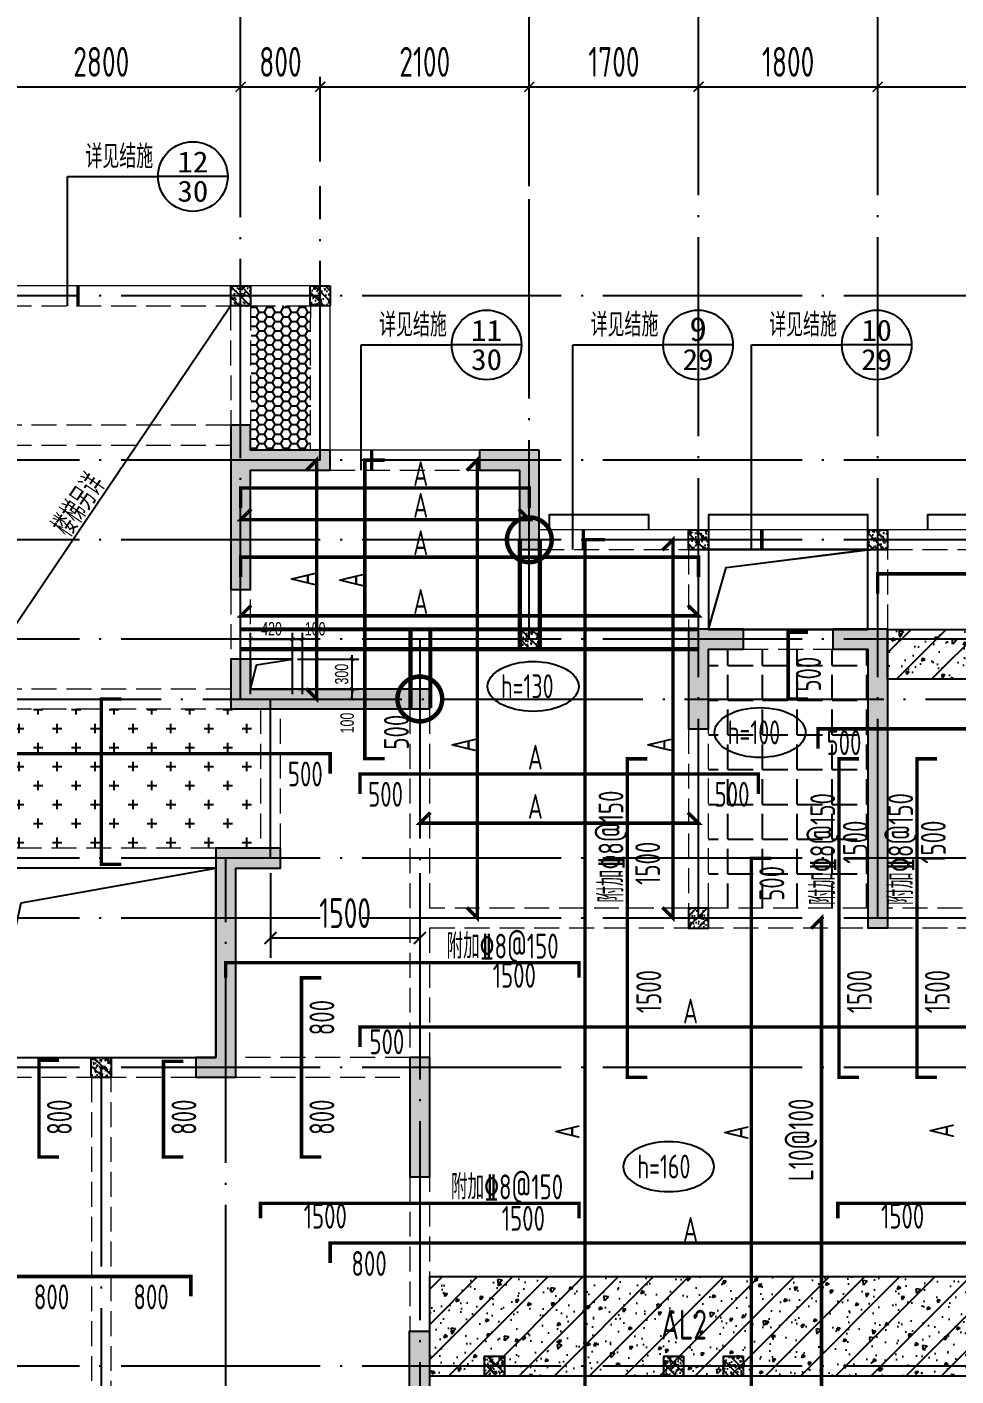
# Model space of a CAD drawing. Extents: x -668857 to 143095, y -247466 to 228182.
# Drawn here: x -201769 to -192436, y -75866 to -62315 of the extents above; entities that cross this region are included whole.
import ezdxf
from ezdxf.enums import TextEntityAlignment as Align

# ---------------------------------------------------------------- set-up
doc = ezdxf.new("R2010")
doc.units = 0
doc.header["$LTSCALE"] = 1000
doc.linetypes.add('DASH', pattern=[0.35, 0.25, -0.1])
doc.linetypes.add('DOTE', pattern=[2.42, 2, -0.2, 0.02, -0.2])
doc.layers.get('0').update_dxf_attribs({"linetype": 'CONTINUOUS'})
doc.layers.get('DEFPOINTS').update_dxf_attribs({"linetype": 'CONTINUOUS'})
doc.layers.add('+公共字体', color=7, linetype='CONTINUOUS', lineweight=20)
for name, color, linetype in [('A-AXIS', 1, 'CONTINUOUS'), ('A-DOTE', 10, 'DOTE'), ('BEAM', 4, 'DASH'), ('DIM_IDEN', 67, 'CONTINUOUS'), ('PUB_TEXT', 2, 'CONTINUOUS'), ('ROOF', 183, 'CONTINUOUS'), ('S-B板填充', 251, 'CONTINUOUS'), ('S-B板标注', 3, 'CONTINUOUS'), ('S-B板配筋', 6, 'CONTINUOUS'), ('S-B板配筋号', 7, 'CONTINUOUS'), ('S-C承台编号', 6, 'CONTINUOUS'), ('S-D洞口', 4, 'CONTINUOUS'), ('S-D洞口标注', 3, 'CONTINUOUS'), ('S-L主梁线', 4, 'DASH'), ('S-Q墙填充', 252, 'CONTINUOUS'), ('S-Q墙实线', 6, 'CONTINUOUS'), ('S-Q墙标注', 3, 'CONTINUOUS'), ('S-Y一般标注', 3, 'CONTINUOUS'), ('S-板正筋', 2, 'CONTINUOUS'), ('S-构造柱', 212, 'CONTINUOUS'), ('TEXT', 2, 'CONTINUOUS'), ('水平筋标注', 7, 'CONTINUOUS'), ('看线', 251, 'CONTINUOUS')]:
    doc.layers.add(name, color=color, linetype=linetype)
doc.layers.add('配箍校核', color=34, linetype='CONTINUOUS', plot=False)
doc.styles.add('_TCH_AXIS', font='COMPLEX', dxfattribs={"bigfont": 'GBCBIG'})
doc.styles.add('_TCH_LABEL', font='simhei.ttf')
doc.styles.add('TSSD_DIMENSION', font='Tssdeng.shx', dxfattribs={"width": 0.7, "bigfont": 'tssdchn.shx'})
doc.styles.add('TSSD_REIN', font='tssdeng.shx', dxfattribs={"width": 0.7, "height": 300, "bigfont": 'tssdchn.shx'})
doc.styles.add('结构文字', font='zstxt.shx', dxfattribs={"width": 0.7, "bigfont": 'zshz.shx'})
doc.dimstyles.new('STRUCK', dxfattribs={"dimtxt": 400, "dimasz": 121, "dimexe": 200, "dimexo": 150, "dimgap": 115, "dimtad": 1, "dimdec": 0, "dimdsep": 46, "dimtxsty": '结构文字', "dimblk": 'ARCHTICK', "dimcen": 400, "dimclrd": 3, "dimclre": 3, "dimclrt": 7, "dimadec": 0, "dimazin": 0, "dimtfac": 1, "dimtdec": 0, "dimtix": 1, "dimtmove": 2, "dimatfit": 3, "dimldrblk": '_DIMX', "dimfxl": 0, "dimtolj": 1, "dimtzin": 0, "dimarcsym": 0})
doc.dimstyles.new('STRUCK30', dxfattribs={"dimscale": 0.33333, "dimtxt": 400, "dimasz": 121, "dimexe": 200, "dimexo": 150, "dimgap": 115, "dimtad": 1, "dimdec": 0, "dimdsep": 46, "dimtxsty": '结构文字', "dimblk": 'ARCHTICK', "dimcen": 400, "dimclrd": 3, "dimclre": 3, "dimclrt": 7, "dimadec": 0, "dimazin": 0, "dimtfac": 1, "dimtdec": 0, "dimtix": 1, "dimtmove": 2, "dimatfit": 3, "dimldrblk": '_DIMX', "dimfxl": 0, "dimtolj": 1, "dimtzin": 0, "dimarcsym": 0})
doc.dimstyles.new('TSSD_100_100', dxfattribs={"dimtxt": 300, "dimasz": 100, "dimexe": 100, "dimexo": 250, "dimgap": 100, "dimtad": 1, "dimdec": 0, "dimzin": 0, "dimdsep": 46, "dimtxsty": 'TSSD_DIMENSION', "dimblk": 'ARCHTICK', "dimcen": 0, "dimdle": 100, "dimclrt": 7, "dimadec": 0, "dimazin": 0, "dimtfac": 1, "dimtdec": 0, "dimtix": 1, "dimtmove": 2, "dimatfit": 3, "dimldrblk": 'ARCHTICK', "dimfxl": 0, "dimtolj": 1, "dimtzin": 0, "dimarcsym": 0})

# ---------------------------------------------------------------- blocks, each defined once
blk = doc.blocks.new('_ArchTick')
at = {"color": 0, "linetype": 'ByBlock', "const_width": 0.15}
blk.add_lwpolyline([(-0.5, -0.5), (0.5, 0.5)], dxfattribs=at)
blk = doc.blocks.new('*D102')
at = {"layer": 'DEFPOINTS', "color": 0}
for p in [(18500, 19250), (15700, 18250), (18500, 18250)]:
    blk.add_point(p, dxfattribs=at)
at = {"layer": 'S-Y一般标注', "color": 0, "lineweight": -2}
for p, q in [((15600, 19250), (18600, 19250)), ((15700, 18500), (15700, 19350)), ((18500, 18500), (18500, 19350))]:
    blk.add_line(p, q, dxfattribs=at)
at = {"layer": 'S-Y一般标注', "color": 0, "lineweight": -2, "xscale": 100, "yscale": 100, "zscale": 100, "rotation": 180}
blk.add_blockref('_ArchTick', (15700, 19250), dxfattribs=at)
at = {"layer": 'S-Y一般标注', "color": 0, "lineweight": -2, "xscale": 100, "yscale": 100, "zscale": 100}
blk.add_blockref('_ArchTick', (18500, 19250), dxfattribs=at)
at = {"layer": 'S-Y一般标注', "color": 7, "insert": (17100, 19500), "char_height": 300, "attachment_point": 5, "style": 'TSSD_DIMENSION'}
blk.add_mtext('\\A1;2800', dxfattribs=at)
blk = doc.blocks.new('*D103')
at = {"layer": 'DEFPOINTS', "color": 0}
for p in [(19300, 19250), (18500, 18250), (19300, 18250)]:
    blk.add_point(p, dxfattribs=at)
at = {"layer": 'S-Y一般标注', "color": 0, "lineweight": -2}
for p, q in [((18400, 19250), (19400, 19250)), ((18500, 18500), (18500, 19350)), ((19300, 18500), (19300, 19350))]:
    blk.add_line(p, q, dxfattribs=at)
at = {"layer": 'S-Y一般标注', "color": 0, "lineweight": -2, "xscale": 100, "yscale": 100, "zscale": 100, "rotation": 180}
blk.add_blockref('_ArchTick', (18500, 19250), dxfattribs=at)
at = {"layer": 'S-Y一般标注', "color": 0, "lineweight": -2, "xscale": 100, "yscale": 100, "zscale": 100}
blk.add_blockref('_ArchTick', (19300, 19250), dxfattribs=at)
at = {"layer": 'S-Y一般标注', "color": 7, "insert": (18900, 19500), "char_height": 300, "attachment_point": 5, "style": 'TSSD_DIMENSION'}
blk.add_mtext('\\A1;800', dxfattribs=at)
blk = doc.blocks.new('*D104')
at = {"layer": 'DEFPOINTS', "color": 0}
for p in [(23100, 19250), (21400, 18250), (23100, 18250)]:
    blk.add_point(p, dxfattribs=at)
at = {"layer": 'S-Y一般标注', "color": 0, "lineweight": -2}
for p, q in [((21300, 19250), (23200, 19250)), ((21400, 18500), (21400, 19350)), ((23100, 18500), (23100, 19350))]:
    blk.add_line(p, q, dxfattribs=at)
at = {"layer": 'S-Y一般标注', "color": 0, "lineweight": -2, "xscale": 100, "yscale": 100, "zscale": 100, "rotation": 180}
blk.add_blockref('_ArchTick', (21400, 19250), dxfattribs=at)
at = {"layer": 'S-Y一般标注', "color": 0, "lineweight": -2, "xscale": 100, "yscale": 100, "zscale": 100}
blk.add_blockref('_ArchTick', (23100, 19250), dxfattribs=at)
at = {"layer": 'S-Y一般标注', "color": 7, "insert": (22250, 19500), "char_height": 300, "attachment_point": 5, "style": 'TSSD_DIMENSION'}
blk.add_mtext('\\A1;1700', dxfattribs=at)
blk = doc.blocks.new('*D105')
at = {"layer": 'DEFPOINTS', "color": 0}
for p in [(24900, 19250), (23100, 18250), (24900, 18250)]:
    blk.add_point(p, dxfattribs=at)
at = {"layer": 'S-Y一般标注', "color": 0, "lineweight": -2}
for p, q in [((23000, 19250), (25000, 19250)), ((23100, 18500), (23100, 19350)), ((24900, 18500), (24900, 19350))]:
    blk.add_line(p, q, dxfattribs=at)
at = {"layer": 'S-Y一般标注', "color": 0, "lineweight": -2, "xscale": 100, "yscale": 100, "zscale": 100, "rotation": 180}
blk.add_blockref('_ArchTick', (23100, 19250), dxfattribs=at)
at = {"layer": 'S-Y一般标注', "color": 0, "lineweight": -2, "xscale": 100, "yscale": 100, "zscale": 100}
blk.add_blockref('_ArchTick', (24900, 19250), dxfattribs=at)
at = {"layer": 'S-Y一般标注', "color": 7, "insert": (24000, 19500), "char_height": 300, "attachment_point": 5, "style": 'TSSD_DIMENSION'}
blk.add_mtext('\\A1;1800', dxfattribs=at)
blk = doc.blocks.new('*D106')
at = {"layer": 'DEFPOINTS', "color": 0}
for p in [(27800, 19250), (24900, 18250), (27800, 18250)]:
    blk.add_point(p, dxfattribs=at)
at = {"layer": 'S-Y一般标注', "color": 0, "lineweight": -2}
for p, q in [((24800, 19250), (27900, 19250)), ((24900, 18500), (24900, 19350)), ((27800, 18500), (27800, 19350))]:
    blk.add_line(p, q, dxfattribs=at)
at = {"layer": 'S-Y一般标注', "color": 0, "lineweight": -2, "xscale": 100, "yscale": 100, "zscale": 100, "rotation": 180}
blk.add_blockref('_ArchTick', (24900, 19250), dxfattribs=at)
at = {"layer": 'S-Y一般标注', "color": 0, "lineweight": -2, "xscale": 100, "yscale": 100, "zscale": 100}
blk.add_blockref('_ArchTick', (27800, 19250), dxfattribs=at)
at = {"layer": 'S-Y一般标注', "color": 7, "insert": (26350, 19500), "char_height": 300, "attachment_point": 5, "style": 'TSSD_DIMENSION'}
blk.add_mtext('\\A1;2900', dxfattribs=at)
blk = doc.blocks.new('*D131')
at = {"layer": 'DEFPOINTS', "color": 0}
for p in [(21400, 19250), (19300, 18250), (21400, 18250)]:
    blk.add_point(p, dxfattribs=at)
at = {"layer": 'S-Y一般标注', "color": 0, "lineweight": -2}
for p, q in [((19200, 19250), (21500, 19250)), ((19300, 18500), (19300, 19350)), ((21400, 18500), (21400, 19350))]:
    blk.add_line(p, q, dxfattribs=at)
at = {"layer": 'S-Y一般标注', "color": 0, "lineweight": -2, "xscale": 100, "yscale": 100, "zscale": 100, "rotation": 180}
blk.add_blockref('_ArchTick', (19300, 19250), dxfattribs=at)
at = {"layer": 'S-Y一般标注', "color": 0, "lineweight": -2, "xscale": 100, "yscale": 100, "zscale": 100}
blk.add_blockref('_ArchTick', (21400, 19250), dxfattribs=at)
at = {"layer": 'S-Y一般标注', "color": 7, "insert": (20350, 19500), "char_height": 300, "attachment_point": 5, "style": 'TSSD_DIMENSION'}
blk.add_mtext('\\A1;2100', dxfattribs=at)
blk = doc.blocks.new('20210729.03504727')
at = {"layer": '看线', "color": 202, "ltscale": 0.5}
for points in [[(17500, 10800), (17500, 10950), (16500, 10950), (16500, 10800)], [(19700, 10800), (19700, 10950), (18100, 10950), (18100, 10800)], [(22200, 10800), (22200, 10950), (20300, 10950), (20300, 10800)]]:
    blk.add_lwpolyline(points, dxfattribs=at)
blk = doc.blocks.new('*D511')
at = {"layer": 'DEFPOINTS', "color": 0}
for p in [(-199102, -68666), (-198502, -68666), (-199102, -68966)]:
    blk.add_point(p, dxfattribs=at)
at = {"layer": 'S-D洞口标注', "color": 3, "lineweight": -2}
for p, q in [((-199052, -68666), (-198436, -68666)), ((-198502, -68666), (-198502, -68625)), ((-198502, -68966), (-198502, -68666)), ((-199052, -68966), (-198436, -68966)), ((-198502, -68966), (-198502, -69006))]:
    blk.add_line(p, q, dxfattribs=at)
at = {"layer": 'S-D洞口标注', "color": 3, "lineweight": -2, "xscale": 40.33293, "yscale": 40.33293, "zscale": 40.33293}
for p, rotation in [((-198502, -68666), 270), ((-198502, -68966), 90)]:
    blk.add_blockref('_ArchTick', p, dxfattribs=dict(at, rotation=rotation))
at = {"layer": 'S-D洞口标注', "color": 7, "insert": (-198607, -68816), "char_height": 133.3, "attachment_point": 5, "rotation": 90, "style": '结构文字'}
blk.add_mtext('\\A1;300', dxfattribs=at)
blk = doc.blocks.new('_DIMX')
blk.add_line((-150, 0), (150, 0))
at = {"const_width": 50}
blk.add_lwpolyline([(-70, -70), (70, 70)], dxfattribs=at)
blk = doc.blocks.new('*D512')
at = {"layer": 'DEFPOINTS', "color": 0}
for p in [(-199102, -68466), (-199522, -69066), (-199102, -69066)]:
    blk.add_point(p, dxfattribs=at)
at = {"layer": 'S-D洞口标注', "color": 3, "lineweight": -2}
for p, q in [((-199522, -69016), (-199522, -68400)), ((-199102, -69016), (-199102, -68400)), ((-199522, -68466), (-199102, -68466))]:
    blk.add_line(p, q, dxfattribs=at)
at = {"layer": 'S-D洞口标注', "color": 3, "lineweight": -2, "xscale": 40.33293, "yscale": 40.33293, "zscale": 40.33293, "rotation": 180}
blk.add_blockref('_ArchTick', (-199522, -68466), dxfattribs=at)
at = {"layer": 'S-D洞口标注', "color": 3, "lineweight": -2, "xscale": 40.33293, "yscale": 40.33293, "zscale": 40.33293}
blk.add_blockref('_ArchTick', (-199102, -68466), dxfattribs=at)
at = {"layer": 'S-D洞口标注', "color": 7, "insert": (-199312, -68361), "char_height": 133.3, "attachment_point": 5, "style": '结构文字'}
blk.add_mtext('\\A1;420', dxfattribs=at)
blk = doc.blocks.new('*D513')
at = {"layer": 'DEFPOINTS', "color": 0}
for p in [(-199002, -68466), (-199102, -69066), (-199002, -69066)]:
    blk.add_point(p, dxfattribs=at)
at = {"layer": 'S-D洞口标注', "color": 3, "lineweight": -2}
for p, q in [((-199102, -69016), (-199102, -68400)), ((-199002, -69016), (-199002, -68400)), ((-199102, -68466), (-199002, -68466))]:
    blk.add_line(p, q, dxfattribs=at)
at = {"layer": 'S-D洞口标注', "color": 3, "lineweight": -2, "xscale": 40.33293, "yscale": 40.33293, "zscale": 40.33293, "rotation": 180}
blk.add_blockref('_ArchTick', (-199102, -68466), dxfattribs=at)
at = {"layer": 'S-D洞口标注', "color": 3, "lineweight": -2, "xscale": 40.33293, "yscale": 40.33293, "zscale": 40.33293}
blk.add_blockref('_ArchTick', (-199002, -68466), dxfattribs=at)
at = {"layer": 'S-D洞口标注', "color": 7, "insert": (-198874, -68361), "char_height": 133.3, "attachment_point": 5, "style": '结构文字'}
blk.add_mtext('\\A1;100', dxfattribs=at)
blk = doc.blocks.new('*D514')
at = {"layer": 'DEFPOINTS', "color": 0}
for p in [(-199102, -68966), (-198502, -68966), (-199102, -69066)]:
    blk.add_point(p, dxfattribs=at)
at = {"layer": 'S-D洞口标注', "color": 3, "lineweight": -2}
for p, q in [((-199052, -68966), (-198436, -68966)), ((-198502, -69066), (-198502, -68966)), ((-199052, -69066), (-198436, -69066))]:
    blk.add_line(p, q, dxfattribs=at)
at = {"layer": 'S-D洞口标注', "color": 3, "lineweight": -2, "xscale": 40.33293, "yscale": 40.33293, "zscale": 40.33293}
for p, rotation in [((-198502, -68966), 90), ((-198502, -69066), 270)]:
    blk.add_blockref('_ArchTick', p, dxfattribs=dict(at, rotation=rotation))
at = {"layer": 'S-D洞口标注', "color": 7, "insert": (-198552, -69307), "char_height": 133.3, "attachment_point": 5, "rotation": 90, "style": '结构文字'}
blk.add_mtext('\\A1;100', dxfattribs=at)
blk = doc.blocks.new('20210803.22403995')
at = {"layer": '+公共字体', "color": 2, "const_width": 45}
for points in [[(-847438, -168387, 1), (-847438, -167937, 1), (-847438, -168387, -1)], [(-848538, -169986, 1), (-848538, -169536, 1), (-848538, -169986, -1)]]:
    blk.add_lwpolyline(points, format="xyb", dxfattribs=at)
blk = doc.blocks.new('20210807.15312446')
at = {"layer": 'S-Q墙填充'}
h = blk.add_hatch(color=252, dxfattribs=at)
h.dxf.hatch_style = 1
h.paths.add_polyline_path([(74816, 67840), (74816, 66540), (75016, 66540), (75016, 67740), (75815, 67740), (75815, 67940), (75016, 67940), (75016, 68190), (74816, 68190)])
h = blk.add_hatch(color=252, dxfattribs=at)
h.dxf.hatch_style = 1
h.paths.add_polyline_path([(77916, 67940), (77316, 67940), (77316, 67740), (77716, 67740), (77716, 66940), (77916, 66940)])
h = blk.add_hatch(color=252, dxfattribs=at)
h.dxf.hatch_style = 1
h.paths.add_polyline_path([(79416, 66140), (79416, 65140), (79616, 65140), (79616, 65940), (79966, 65940), (79966, 66140)])
h = blk.add_hatch(color=252, dxfattribs=at)
h.dxf.hatch_style = 1
h.paths.add_polyline_path([(81416, 66140), (80866, 66140), (80866, 65940), (81216, 65940), (81216, 63140), (81416, 63140)])
h = blk.add_hatch(color=252, dxfattribs=at)
h.dxf.hatch_style = 1
h.paths.add_polyline_path([(75016, 65540), (75016, 65840), (74816, 65840), (74816, 65340), (75216, 65340), (76816, 65340), (76816, 65540), (75216, 65540)])
h = blk.add_hatch(color=252, dxfattribs=at)
h.dxf.hatch_style = 1
h.paths.add_polyline_path([(74866, 61640), (74866, 63740), (75316, 63740), (75316, 63940), (74666, 63940), (74666, 61840), (74466, 61840), (74466, 61640)])
h = blk.add_hatch(color=252, dxfattribs=at)
h.dxf.hatch_style = 1
h.paths.add_polyline_path([(76816, 60640), (76816, 61840), (76616, 61840), (76616, 60640)])
h = blk.add_hatch(color=252, dxfattribs=at)
h.dxf.hatch_style = 1
h.paths.add_polyline_path([(76813, 57440), (76063, 57440), (76063, 57640), (76613, 57640), (76613, 58740), (76613, 59090), (76813, 59090), (76813, 58740)])
at = {"layer": 'S-D洞口', "color": 5}
for points in [[(79616, 66140), (81216, 66140), (81216, 66940), (79616, 66940), (79616, 66140), (79793, 66762), (81216, 66940)], [(72366, 61840), (74666, 61840), (74666, 63740), (72366, 63740), (72366, 61840), (72712, 63393), (74666, 63740)]]:
    blk.add_lwpolyline(points, dxfattribs=at)
at = {"layer": 'S-L主梁线', "linetype": 'ByBlock', "lineweight": 18}
for p, q in [((74915, 69590), (72116, 69590)), ((75816, 69590), (74915, 69590)), ((75815, 67940), (75816, 69590)), ((77316, 67939), (75815, 67939)), ((79516, 67140), (77916, 67140)), ((81316, 67140), (79516, 67140)), ((84316, 67140), (81316, 67140)), ((79616, 66940), (81216, 66940)), ((79616, 66140), (79616, 66940)), ((81216, 66940), (81216, 66140)), ((80866, 66140), (79966, 66140)), ((72366, 63740), (74666, 63740)), ((73516, 61840), (72566, 61840)), ((74466, 61840), (73516, 61840))]:
    blk.add_line(p, q, dxfattribs=at)
at = {"layer": 'S-L主梁线', "linetype": 'DASH', "lineweight": 18}
for p, q in [((72216, 69390), (74815, 69390)), ((74815, 69390), (74816, 68190)), ((75015, 69390), (75616, 69390)), ((75015, 69390), (75016, 68190)), ((75616, 69390), (75615, 67940)), ((74816, 68190), (72216, 68190)), ((75016, 68090), (75016, 68190)), ((72216, 67990), (74816, 67990)), ((75815, 67740), (77316, 67740)), ((77916, 66940), (79416, 66940)), ((79416, 66940), (79416, 66140)), ((81416, 66940), (84116, 66940)), ((81416, 66140), (81416, 66940)), ((74816, 66540), (74816, 65840)), ((75016, 65840), (75016, 66540)), ((79966, 65940), (80866, 65940)), ((74816, 65540), (72216, 65540)), ((72216, 65340), (74816, 65340)), ((75116, 65340), (75116, 63940)), ((75316, 63940), (75316, 65340)), ((76616, 65340), (76616, 63240)), ((76816, 63340), (76816, 65340)), ((79416, 65140), (79416, 63340)), ((79616, 63340), (79616, 65140)), ((74666, 63940), (72366, 63940)), ((79416, 63340), (76816, 63340)), ((81216, 63340), (79616, 63340)), ((82516, 63340), (81416, 63340)), ((76616, 63240), (76616, 61840)), ((76816, 63140), (79516, 63140)), ((76816, 61840), (76816, 63140)), ((79516, 63140), (81216, 63140)), ((81416, 63140), (82416, 63140)), ((76616, 61840), (74866, 61840)), ((72566, 61640), (73516, 61640)), ((73416, 61640), (73416, 57640)), ((73516, 61640), (74466, 61640)), ((73616, 57640), (73616, 61640)), ((74866, 61640), (76616, 61640)), ((76616, 60640), (76616, 59090)), ((76816, 59090), (76816, 60640))]:
    blk.add_line(p, q, dxfattribs=at)
at = {"layer": 'S-Q墙实线'}
for points in [[(74816, 67840), (74816, 66540), (75016, 66540), (75016, 67740), (75815, 67740), (75815, 67940), (75016, 67940), (75016, 68190), (74816, 68190)], [(77916, 67940), (77316, 67940), (77316, 67740), (77716, 67740), (77716, 66940), (77916, 66940)], [(79416, 66140), (79416, 65140), (79616, 65140), (79616, 65940), (79966, 65940), (79966, 66140)], [(81416, 66140), (80866, 66140), (80866, 65940), (81216, 65940), (81216, 63140), (81416, 63140)], [(75016, 65540), (75016, 65840), (74816, 65840), (74816, 65340), (75216, 65340), (76816, 65340), (76816, 65540), (75216, 65540)], [(74866, 61640), (74866, 63740), (75316, 63740), (75316, 63940), (74666, 63940), (74666, 61840), (74466, 61840), (74466, 61640)], [(76816, 60640), (76816, 61840), (76616, 61840), (76616, 60640)], [(76813, 57440), (76063, 57440), (76063, 57640), (76613, 57640), (76613, 58740), (76613, 59090), (76813, 59090), (76813, 58740)]]:
    blk.add_lwpolyline(points, close=True, dxfattribs=at)
blk = doc.blocks.new('20210730.02141516')
at = {"layer": 'S-构造柱'}
h = blk.add_hatch(dxfattribs=at)
h.set_pattern_fill('ARMORED', color=256, scale=15, angle=-90, style=0)
h.set_pattern_definition([(320, (-154189.41, 3278673.45), (-9.4128202, -107.5890274), [11.25, -123.75]), (265, (-154189.41, 3278673.45), (112.82882, 20.8127), [9, -99]), (10.4514, (-154190.19, 3278664.49), (103.4159313, -86.7764073), [9.5610285, -105.1713168]), (316.1842, (-154159.41, 3278673.45), (-24.827852, -160.0861573), [16.875, -185.625]), (6.6356, (-154161.48, 3278660.11), (146.117681, -140.199406), [14.341543, -157.75695]), (261.1842, (-154159.41, 3278673.45), (146.11779, -140.199292), [13.5, -148.5]), (291, (-154166.91, 3278658.45), (-60.3928336, -89.5360578), [11.25, -123.75]), (236, (-154166.91, 3278658.45), (108.7725068, -36.4972998), [9, -99]), (341.4514, (-154171.94, 3278650.99), (48.3795745, -126.0333943), [9.5610285, -105.1713168]), (307.5, (-154189.41, 3278673.454), (49.93407807, -1.8239783), [0, -97.8, 0, -100.5, 0, -99.375]), (277.5, (-154189.41, 3278673.454), (59.1617568, -39.4604306), [0, -57.3, 0, -95.55, 0, -37.875]), (237.5, (-154189.41, 3278706.904), (-3.38323076, -80.07336543), [0, -37.5, 0, -117, 0, -155.25]), (227.5, (-154189.41, 3278721.904), (15.0157473, -87.4779254), [0, -48.75, 0, -77.7, 0, -110.25]), (315, (-154189.41, 3278673.454), (53.0330086, 53.0330086), [])])
h.paths.add_polyline_path([(200, 200), (200, 0), (0, 0), (0, 200)])
blk.add_lwpolyline([(200, 200), (200, 0), (0, 0), (0, 200)], close=True, dxfattribs=at)
blk = doc.blocks.new('20210809.18285270')
at = {"layer": 'ROOF', "rotation": 359.9999999538236}
for p in [(13900, 12550), (14700, 12550)]:
    blk.add_blockref('20210730.02141516', p, dxfattribs=at)
at = {"layer": 'ROOF'}
for p in [(18500, 10100), (20300, 10100), (16800, 9100), (12500, 4800), (16450, 1800), (18250, 1800), (18850, 1800)]:
    blk.add_blockref('20210730.02141516', p, dxfattribs=at)
at = {"layer": 'ROOF', "xscale": -1, "rotation": 4.61764226855621e-08}
blk.add_blockref('20210730.02141516', (18700, 6300), dxfattribs=at)
blk = doc.blocks.new('*D471')
at = {"layer": 'DEFPOINTS', "color": 0}
for p in [(-200559, -4859), (-199059, -4859), (-199059, -5659)]:
    blk.add_point(p, dxfattribs=at)
at = {"layer": 'S-Q墙标注', "color": 3, "lineweight": -2}
for p, q in [((-200559, -5009), (-200559, -5859)), ((-199059, -5009), (-199059, -5859)), ((-200559, -5659), (-199059, -5659))]:
    blk.add_line(p, q, dxfattribs=at)
at = {"layer": 'S-Q墙标注', "color": 3, "lineweight": -2, "xscale": 121, "yscale": 121, "zscale": 121, "rotation": 180}
blk.add_blockref('_ArchTick', (-200559, -5659), dxfattribs=at)
at = {"layer": 'S-Q墙标注', "color": 3, "lineweight": -2, "xscale": 121, "yscale": 121, "zscale": 121}
blk.add_blockref('_ArchTick', (-199059, -5659), dxfattribs=at)
at = {"layer": 'S-Q墙标注', "color": 7, "insert": (-199809, -5409), "char_height": 300, "attachment_point": 5, "style": 'TSSD_REIN'}
blk.add_mtext('\\A1;1500', dxfattribs=at)
blk = doc.blocks.new('20210810.07360379')
at = {"layer": 'DIM_IDEN'}
for p, q in [((12508, 15853), (13417, 15853)), ((12508, 14555), (12508, 15853)), ((14117, 15853), (13417, 15853)), ((15459, 14161), (16368, 14161)), ((15459, 12905), (15459, 14161)), ((17068, 14161), (16368, 14161)), ((17584, 14161), (18493, 14161)), ((17584, 12105), (17584, 14161)), ((19193, 14161), (18493, 14161)), ((19378, 14161), (20287, 14161)), ((19378, 12105), (19378, 14161)), ((20987, 14161), (20287, 14161))]:
    blk.add_line(p, q, dxfattribs=at)
at = {"layer": 'DIM_IDEN', "const_width": 35}
for points in [[(12613, 14555), (12613, 14755)], [(15564, 12905), (15564, 13105)], [(17689, 12105), (17689, 12305)], [(19483, 12105), (19483, 12305)]]:
    blk.add_lwpolyline(points, dxfattribs=at)
at = {"layer": 'DIM_IDEN'}
for centre in [(13767, 15853), (16718, 14161), (18843, 14161), (20637, 14161)]:
    blk.add_circle(centre, 350, dxfattribs=at)
at = {"layer": 'PUB_TEXT', "style": '_TCH_AXIS'}
for p in [(12688, 15936), (15638, 14245), (17763, 14245), (19557, 14245)]:
    blk.add_text('详见结施', height=236.3, dxfattribs=at).set_placement(p)
at = {"layer": 'PUB_TEXT', "style": '_TCH_LABEL'}
for s, height, width, p, p2 in [('12', 211.6, 1.022989, (13612, 15894), (13923, 15894)), ('30', 212, 1.017143, (13612, 15600), (13922, 15600)), ('11', 210.8, 1.034884, (16561, 14202), (16875, 14202)), ('9', 242, 1.011364, (18755, 14200), (18931, 14200)), ('10', 213.8, 0.988889, (20485, 14202), (20789, 14202)), ('30', 212, 1.017143, (16563, 13909), (16873, 13909)), ('29', 211.6, 1.022989, (18687, 13909), (18999, 13909)), ('29', 211.6, 1.022989, (20481, 13909), (20793, 13909))]:
    blk.add_text(s, height=height, dxfattribs=dict(at, width=width)).set_placement(p, p2, align=Align.FIT)
blk = doc.blocks.new('20210726.16395156')
at = {"layer": 'A-AXIS'}
for p, q in [((18500, 18249.9), (18500, 21049.9)), ((21400, 18249.9), (21400, 21049.9)), ((23100, 18249.9), (23100, 21049.9)), ((24900, 18249.9), (24900, 21049.9))]:
    blk.add_line(p, q, dxfattribs=at)
at = {"layer": 'A-DOTE'}
for p, q in [((18500, 13100.3), (18500, 18249.9)), ((19300, 15500), (19300, 18249.9)), ((21400, 13700), (21400, 18249.9)), ((23100, 10900), (23100, 18249.9)), ((24900, 10900), (24900, 18249.9)), ((55600, 17150), (3600, 17150)), ((55600, 15500), (3600, 15500)), ((55600, 14700), (3600, 14700)), ((55600, 13700), (3600, 13700)), ((20299.8, 13700), (20300, 3600)), ((3600, 13100.3), (55600, 13100.3)), ((18800, 11500), (18800, 13100)), ((55600, 11500), (3600, 11500)), ((18350, 3600.1), (18350, 11500)), ((55600, 10900), (3600, 10900)), ((55600, 9400), (3600, 9400)), ((17100, 9400), (17100, 3600)), ((55600, 6400), (3600, 6400))]:
    blk.add_line(p, q, dxfattribs=at)
at = {"layer": 'S-Y一般标注'}
for base, p1, p2, picture, middle in [((18500, 19249.9), (15700, 18249.9), (18500, 18249.9), '*D102', (17100, 19499.9)), ((19300, 19249.9), (18500, 18249.9), (19300, 18249.9), '*D103', (18900, 19499.9)), ((21400, 19249.9), (19300, 18249.9), (21400, 18249.9), '*D131', (20350, 19499.9)), ((23100, 19249.9), (21400, 18249.9), (23100, 18249.9), '*D104', (22250, 19499.9)), ((24900, 19249.9), (23100, 18249.9), (24900, 18249.9), '*D105', (24000, 19499.9)), ((27800, 19249.9), (24900, 18249.9), (27800, 18249.9), '*D106', (26350, 19499.9))]:
    dim = blk.add_linear_dim(base=base, p1=p1, p2=p2, dimstyle='TSSD_100_100', dxfattribs=at)
    dim.commit()
    dim.dimension.update_dxf_attribs({"geometry": picture, "text_midpoint": middle})
blk = doc.blocks.new('20210810.19092027')
at = {"layer": 'S-Q墙标注'}
dim = blk.add_linear_dim(base=(100917.7, 61274), p1=(99417.8, 62074), p2=(100917.7, 62074), dimstyle='STRUCK', override={"dimtxt": 300, "dimgap": 100, "dimtxsty": 'TSSD_REIN'}, dxfattribs=at)
dim.commit()
dim.dimension.update_dxf_attribs({"geometry": '*D471', "text_midpoint": (100167.7, 61524), "insert": (299976.5, 66933)})

msp = doc.modelspace()

# ---------------------------------------------------------------- hatches: boundary and pattern name
at = {"layer": 'BEAM', "linetype": 'ByBlock'}
h = msp.add_hatch(dxfattribs=at)
h.set_pattern_fill('ARMORED', color=252, scale=50, angle=180, style=0)
h.set_pattern_definition([(230, (-410893.58, 1845555.46), (-358.63009, 31.376067), [37.5, -412.5]), (175, (-410893.58, 1845555.46), (69.37567, -376.09607), [30, -330]), (280.4514, (-410923.47, 1845558.08), (-289.25469, -344.71977), [31.870095, -350.571056]), (226.1842, (-410893.6, 1845455.46), (-533.62052, 82.75951), [56.25, -618.75]), (276.6356, (-410938.05, 1845462.36), (-467.33135, -487.05894), [47.80514, -525.8565]), (171.1842, (-410893.6, 1845455.46), (-467.33097, -487.0593), [45, -495]), (201, (-410943.58, 1845480.46), (-298.453526, 201.309445), [37.5, -412.5]), (146, (-410943.58, 1845480.46), (-121.657666, -362.57502), [30, -330]), (251.4514, (-410968.45, 1845497.24), (-420.111314, -161.26525), [31.870095, -350.571056]), (217.5, (-410893.58, 1845555.46), (-6.079928, -166.446927), [0, -326, 0, -335, 0, -331.25]), (187.5, (-410893.58, 1845555.46), (-131.534769, -197.205856), [0, -191, 0, -318.5, 0, -126.25]), (147.5, (-410782.08, 1845555.46), (-266.911218, 11.277436), [0, -125, 0, -390, 0, -517.5]), (137.5, (-410732.08, 1845555.46), (-291.593085, -50.05249), [0, -162.5, 0, -259, 0, -367.5]), (225, (-410893.58, 1845555.46), (176.776695, -176.776695), [])])
h.paths.add_polyline_path([(-190422.45, -68865.84), (-193122.45, -68865.84), (-193122.45, -68365.84), (-190422.45, -68365.84)])
h = msp.add_hatch(dxfattribs=at)
h.set_pattern_fill('ARMORED', color=252, scale=50, angle=180, style=0)
h.set_pattern_definition([(230, (-415393.6, 1838555.47), (-358.63009, 31.376067), [37.5, -412.5]), (175, (-415393.6, 1838555.47), (69.37567, -376.09607), [30, -330]), (280.4514, (-415423.5, 1838558.1), (-289.25469, -344.71977), [31.870095, -350.571056]), (226.1842, (-415393.6, 1838455.47), (-533.62052, 82.75951), [56.25, -618.75]), (276.6356, (-415438.1, 1838462.37), (-467.33135, -487.05894), [47.80514, -525.8565]), (171.1842, (-415393.6, 1838455.5), (-467.33097, -487.0593), [45, -495]), (201, (-415443.6, 1838480.47), (-298.453526, 201.309445), [37.5, -412.5]), (146, (-415443.6, 1838480.47), (-121.657666, -362.57502), [30, -330]), (251.4514, (-415468.48, 1838497.25), (-420.111314, -161.26525), [31.870095, -350.571056]), (217.5, (-415393.61, 1838555.47), (-6.079928, -166.446927), [0, -326, 0, -335, 0, -331.25]), (187.5, (-415393.6, 1838555.47), (-131.534769, -197.205856), [0, -191, 0, -318.5, 0, -126.25]), (147.5, (-415282.11, 1838555.47), (-266.911218, 11.277436), [0, -125, 0, -390, 0, -517.5]), (137.5, (-415232.1, 1838555.47), (-291.593085, -50.05249), [0, -162.5, 0, -259, 0, -367.5]), (225, (-415393.6, 1838555.47), (176.776695, -176.776695), [])])
h.paths.add_polyline_path([(-192122.47, -75865.83), (-197722.47, -75865.83), (-197722.47, -74865.83), (-192122.47, -74865.83)])
at = {"layer": 'S-B板填充', "linetype": 'ByBlock'}
h = msp.add_hatch(dxfattribs=at)
h.set_pattern_fill('HONEY', color=252, scale=17.142857, style=0)
h.set_pattern_definition([(0, (-143838.49, -249152.24), (81.642857, 47.136514), [54.42857, -108.857143]), (120, (-143838.49, -249152.24), (-81.642847, 47.136531), [54.42857, -108.857143]), (60, (-143838.49, -249152.24), (1e-05, 94.273045), [-108.857143, 54.42857])])
h.paths.add_polyline_path([(-199517.25, -66565.84), (-198917.11, -66565.84), (-198917.11, -65115.84), (-199517.25, -65115.84)])
at = {"layer": 'S-B板填充'}
h = msp.add_hatch(dxfattribs=at)
h.set_pattern_fill('ANGLE', color=252, scale=50, style=0)
h.set_pattern_definition([(0, (-97288.52, -216809.7), (0, 349.25), [254, -95.25]), (90, (-97288.52, -216809.7), (-349.25, 2e-14), [254, -95.25])])
h.paths.add_polyline_path([(-194922.46, -68565.84), (-193322.45, -68565.84), (-193322.45, -71165.84), (-194922.46, -71165.84)])
h = msp.add_hatch(dxfattribs=at)
h.set_pattern_fill('CROSS', color=252, scale=30, style=0)
h.set_pattern_definition([(0, (-115788.5, -216809.7), (190.5, 190.5), [95.25, -285.75]), (90, (-115740.87, -216857.33), (-190.5, 190.5), [95.25, -285.75])])
h.paths.add_polyline_path([(-202622.51, -69165.57), (-199422.56, -69165.57), (-199422.56, -70565.84), (-202622.51, -70565.84)])

# ---------------------------------------------------------------- linework, layer by layer
at = {"layer": 'BEAM', "linetype": 'ByBlock'}
for points in [[(-190422.45, -68865.84), (-193122.45, -68865.84), (-193122.45, -68365.84), (-190422.45, -68365.84)], [(-192122.47, -75865.83), (-197722.47, -75865.83), (-197722.47, -74865.83), (-192122.47, -74865.83)]]:
    msp.add_lwpolyline(points, close=True, dxfattribs=at)
at = {"layer": 'S-B板标注'}
for centre in [(-196683.57, -68939.19), (-194404.27, -69402.64)]:
    msp.add_ellipse(centre, major_axis=(-457.33, 0), ratio=0.54724159, dxfattribs=at)
at = {"layer": 'S-B板标注', "extrusion": (0, 0, -1)}
msp.add_ellipse((-195322.35, -73763.61), major_axis=(457.33, -0.02), ratio=0.54724159, dxfattribs=at)
at = {"layer": 'S-B板配筋', "lineweight": 35, "const_width": 35}
for points in [[(-198964.85, -68959.5), (-198858.78, -69065.57), (-198858.78, -66665.84), (-198964.85, -66771.9)], [(-198174.4, -69665.57), (-198374.4, -69665.57), (-198374.4, -66665.84), (-198174.4, -66665.84)], [(-197350.3, -71159.77), (-197244.23, -71265.84), (-197244.23, -66665.84), (-197350.3, -66771.9)], [(-199622.45, -67145.75), (-199622.45, -66945.75), (-196722.44, -66945.75), (-196722.44, -67145.75)], [(-199516.38, -67157.98), (-199622.45, -67264.04), (-196722.45, -67264.05), (-196828.52, -67157.98)], [(-195962.06, -77565.67), (-196162.06, -77565.67), (-196162.06, -67465.84), (-195962.06, -67465.84)], [(-195384.44, -71159.77), (-195278.37, -71265.84), (-195278.37, -67465.84), (-195384.44, -67571.9)], [(-199622.44, -67840.4), (-199622.44, -67640.4), (-195022.44, -67640.4), (-195022.44, -67840.4)], [(-193222.44, -68009.01), (-193222.44, -67809.01), (-190322.44, -67809.01), (-190322.44, -68009.01)], [(-199516.38, -68124.68), (-199622.45, -68230.75), (-195022.45, -68230.75), (-195128.52, -68124.68)], [(-193922.44, -69065.84), (-194122.44, -69065.84), (-194122.44, -68395.84), (-193922.44, -68395.84)], [(-200822.44, -70725.84), (-201022.44, -70725.84), (-201022.44, -69065.57), (-200822.44, -69065.57)], [(-193822.45, -69565.84), (-193822.45, -69365.84), (-189722.45, -69365.84), (-189722.45, -69565.84)], [(-203322.51, -69813.87), (-203322.51, -69613.87), (-198722.56, -69613.87), (-198722.56, -69813.87)], [(-195538.26, -72865.84), (-195738.26, -72865.84), (-195738.26, -69665.84), (-195538.26, -69665.84)], [(-193411.52, -72865.84), (-193611.52, -72865.84), (-193611.52, -69665.84), (-193411.52, -69665.84)], [(-192628.33, -72865.84), (-192828.33, -72865.84), (-192828.33, -69665.84), (-192628.33, -69665.84)], [(-198422.45, -70018.18), (-198422.45, -69818.18), (-194422.44, -69818.18), (-194422.44, -70018.18)], [(-197716.39, -70206.38), (-197822.46, -70312.44), (-195022.45, -70312.44), (-195128.52, -70206.38)], [(-194291.14, -77565.67), (-194491.14, -77565.67), (-194491.14, -70665.84), (-194291.14, -70665.84)], [(-193892.45, -77459.61), (-193786.38, -77565.67), (-193786.38, -71265.84), (-193892.45, -71371.9)], [(-196222.42, -71863.51), (-196222.42, -71713.51), (-199772.42, -71713.51), (-199772.42, -71863.51)], [(-198811.14, -73665.84), (-199011.14, -73665.84), (-199011.13, -71865.84), (-198811.13, -71865.84)], [(-198422.45, -72560.88), (-198422.45, -72360.88), (-191022.45, -72360.88), (-191022.45, -72560.88)], [(-201447.43, -73665.84), (-201647.43, -73665.84), (-201647.43, -72695.84), (-201447.43, -72695.84)], [(-200197.43, -73665.84), (-200397.43, -73665.84), (-200397.43, -72705.84), (-200197.43, -72705.84)], [(-199422.37, -74281.81), (-199422.37, -74131.81), (-196222.37, -74131.81), (-196222.37, -74281.81)], [(-193622.37, -74281.81), (-193622.37, -74131.81), (-190422.37, -74131.81), (-190422.37, -74281.81)], [(-198722.45, -74730.62), (-198722.45, -74530.62), (-191022.45, -74530.62), (-191022.45, -74730.62)], [(-201922.43, -75065.84), (-201922.43, -74865.84), (-200122.43, -74865.84), (-200122.43, -75065.84)]]:
    msp.add_lwpolyline(points, dxfattribs=at)
at = {"layer": 'S-B板配筋号', "color": 1}
msp.add_lwpolyline([(-202322.44, -68965.57), (-199722.93, -65115.84)], dxfattribs=at)
at = {"layer": 'S-D洞口', "color": 5}
for points in [[(-194922.44, -68365.84), (-193322.44, -68365.84), (-193322.44, -67565.84), (-194922.44, -67565.84), (-194922.44, -68365.84), (-194744.66, -67743.62), (-193322.44, -67565.84)], [(-199522.44, -68965.57), (-199102.44, -68965.57), (-199102.44, -68665.57), (-199522.44, -68665.57), (-199522.44, -68965.57), (-199464.1, -68723.9), (-199102.44, -68665.57)], [(-202172.44, -72665.84), (-199872.44, -72665.84), (-199872.44, -70765.84), (-202172.44, -70765.84), (-202172.44, -72665.84), (-201825.61, -71112.66), (-199872.44, -70765.84)]]:
    msp.add_lwpolyline(points, dxfattribs=at)
at = {"layer": 'S-板正筋', "color": 5, "linetype": 'DASH', "const_width": 42.86}
for points in [[(-196816.92, -67465.84), (-196816.92, -68565.84)], [(-196616.92, -67465.84), (-196616.92, -68565.84)], [(-199616.93, -68365.84), (-195016.92, -68365.84)], [(-197916.93, -69156.29), (-197916.93, -68365.84)], [(-197716.92, -69156.29), (-197716.92, -68365.84)], [(-199616.93, -68565.84), (-195016.92, -68565.84)]]:
    msp.add_lwpolyline(points, dxfattribs=at)

# ---------------------------------------------------------------- block references
msp.add_blockref('20210729.03504727', (-213022.46, -78165.84))
at = {"layer": 'A-DOTE'}
msp.add_blockref('20210726.16395156', (-218122.44, -82165.88), dxfattribs=at)
at = {"layer": 'PUB_TEXT'}
msp.add_blockref('20210810.07360379', (-213869.52, -79670.46), dxfattribs=at)
at = {"layer": 'S-C承台编号'}
msp.add_blockref('20210803.22403995', (650715.7, 100695.69), dxfattribs=at)
at = {"layer": 'S-Q墙填充'}
msp.add_blockref('20210807.15312446', (-274538.08, -134505.38), dxfattribs=at)
at = {"layer": '水平筋标注'}
msp.add_blockref('20210810.19092027', (-298740.27, -132739.83), dxfattribs=at)
at = {"layer": '配箍校核'}
msp.add_blockref('20210809.18285270', (-213622.46, -77666), dxfattribs=at)

# ---------------------------------------------------------------- texts
at = {"layer": 'S-B板标注', "color": 7, "style": 'TSSD_REIN', "width": 0.7}
for s, p in [('h=130', (-197008.26, -69057.33)), ('h=100', (-194728.96, -69520.78))]:
    msp.add_text(s, height=240, dxfattribs=at).set_placement(p)
msp.add_text('h=160', height=240, rotation=359.997282, dxfattribs=at).set_placement((-195637.36, -73881.74))
at = {"layer": 'S-B板配筋号', "color": 1, "style": 'TSSD_REIN', "width": 0.7}
for s, rotation, p in [('楼梯另详', 55.970982, (-201332.75, -67459.44)), ('A', 449.999992, (-198871.45, -67935.77)), ('A', 449.999992, (-198387.06, -67947.06)), ('A', 449.999992, (-197256.9, -69601.81)), ('A', 449.999992, (-195291.04, -69601.81)), ('附加%%1328@150', 449.999992, (-195776.88, -71111.53)), ('附加%%1328@150', 449.999992, (-193650.14, -71136.7)), ('附加%%1328@150', 449.999992, (-192866.95, -71136.7)), ('L10@100', 449.999992, (-193868.97, -73908.47)), ('A', 449.999992, (-196216.42, -73485.92)), ('A', 449.999992, (-192454.31, -73476.82))]:
    msp.add_text(s, height=250, rotation=rotation, dxfattribs=at).set_placement(p)
for s, p in [('A', (-197888.83, -66926.18)), ('A', (-197888.83, -67244.47)), ('A', (-197888.83, -67620.83)), ('A', (-197888.83, -68211.18)), ('A', (-196736.64, -69774.97)), ('A', (-196736.64, -70269.24)), ('附加%%1328@150', (-197554.19, -71672.95)), ('附加%%1328@150', (-197509.32, -74091.25))]:
    msp.add_text(s, height=250, dxfattribs=at).set_placement(p)
at = {"layer": 'S-B板配筋号', "style": 'TSSD_REIN', "width": 0.7}
for s, p in [('500', (-194042.44, -68815.84)), ('500', (-198182.56, -69398.83)), ('1500', (-193571.61, -70503.8)), ('1500', (-192788.42, -70503.8)), ('1500', (-195658.26, -70715.84)), ('500', (-194411.14, -70917.56)), ('1500', (-195647.45, -72004.28)), ('1500', (-193531.52, -72004.28)), ('1500', (-192748.33, -72004.28)), ('800', (-198931.13, -72265.84)), ('800', (-201567.43, -73265.84)), ('800', (-200317.43, -73265.84)), ('800', (-198931.14, -73265.84))]:
    msp.add_text(s, height=250, rotation=449.999992, dxfattribs=at).set_placement(p, align=Align.TOP_CENTER)
for s, p in [('500', (-193561.12, -69378.73)), ('500', (-198972.56, -69693.87)), ('500', (-198166.34, -69898.18)), ('500', (-194685.61, -69898.18)), ('1500', (-196872.75, -71716.53)), ('500', (-198153.05, -72383.36)), ('1500', (-198772.03, -74134.84)), ('1500', (-196782.05, -74157.14)), ('1500', (-192972.03, -74134.84)), ('800', (-198332.31, -74610.62)), ('800', (-201522.43, -74945.84)), ('800', (-200522.43, -74945.84))]:
    msp.add_text(s, height=250, dxfattribs=at).set_placement(p, align=Align.TOP_CENTER)
for p in [(-195177.97, -72324.82), (-195177.97, -74516.56)]:
    msp.add_text('A', height=250, dxfattribs=at).set_placement(p)
msp.add_text('A', height=250, rotation=449.999992, dxfattribs=at).set_placement((-194518.88, -73495.72))
at = {"layer": 'TEXT', "color": 1, "style": 'TSSD_REIN', "width": 0.7}
msp.add_text('AL2', height=300, dxfattribs=at).set_placement((-194937.75, -75499.71, 0), align=Align.RIGHT)

# ---------------------------------------------------------------- dimensions: what is measured, and where the dimension line sits
at = {"layer": 'S-D洞口标注'}
dim = msp.add_linear_dim(base=(-199102.44, -68466.17), p1=(-199522.44, -69066.17), p2=(-199102.44, -69065.57), dimstyle='STRUCK30', dxfattribs=at)
dim.commit()
dim.dimension.update_dxf_attribs({"geometry": '*D512', "text_midpoint": (-199312.44, -68361.17)})
dim = msp.add_linear_dim(base=(-199002.45, -68466.17), p1=(-199102.44, -69065.57), p2=(-199002.45, -69065.57), dimstyle='STRUCK30', dxfattribs=at)
dim.commit()
dim.dimension.update_dxf_attribs({"geometry": '*D513', "text_midpoint": (-198873.56, -68361.17), "dimtype": 160})
dim = msp.add_linear_dim(base=(-198502.44, -68665.57), p1=(-199102.44, -68965.57), p2=(-199102.44, -68665.57), angle=90, dimstyle='STRUCK30', dxfattribs=at)
dim.commit()
dim.dimension.update_dxf_attribs({"geometry": '*D511', "text_midpoint": (-198607.43, -68815.57)})
dim = msp.add_linear_dim(base=(-198502.44, -68965.57), p1=(-199102.44, -69065.57), p2=(-199102.44, -68965.57), angle=90, dimstyle='STRUCK30', dxfattribs=at)
dim.commit()
dim.dimension.update_dxf_attribs({"geometry": '*D514', "text_midpoint": (-198552.44, -69307.49), "dimtype": 160})

doc.saveas('drawing.dxf')
